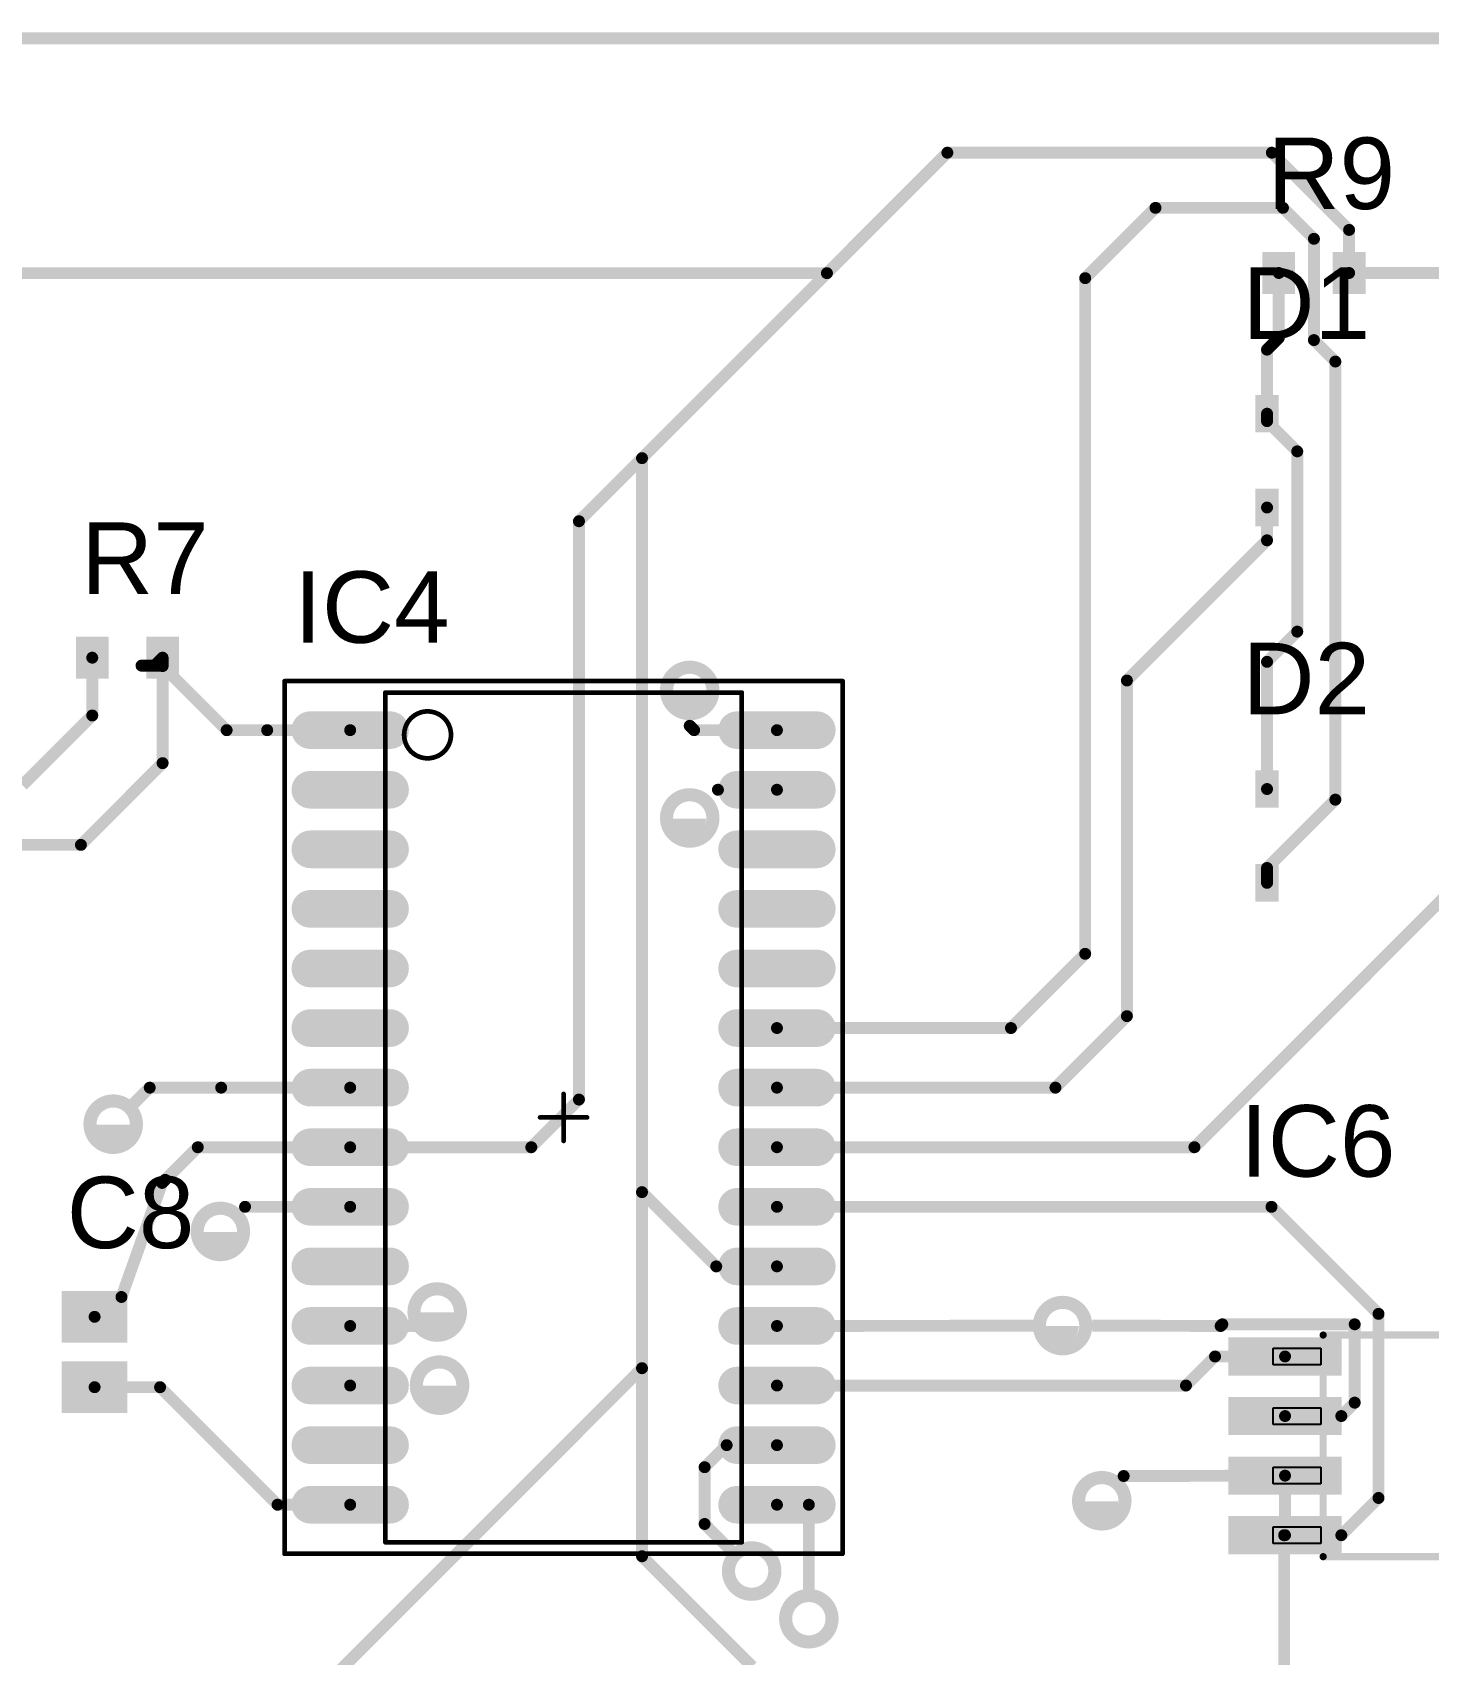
# Model space of a CAD drawing. Header units: millimetres. Extents: x -1 to 588, y 12 to 419.
# Drawn here: x 100.2 to 162, y 337.6 to 409.4 of the extents above; entities that cross this region are included whole.
import ezdxf

# ---------------------------------------------------------------- set-up
doc = ezdxf.new("R2010")
doc.units = ezdxf.units.MM
doc.header["$MEASUREMENT"] = 0
for name, color, linetype in [('Mechanical13', 56, 'Continuous'), ('Mechanical15', 56, 'Continuous'), ('MultiLayer', 9, 'Continuous'), ('TopLayer', 1, 'Continuous'), ('TopOverlay', 2, 'Continuous'), ('TopPaste', 8, 'Continuous'), ('TopSolder', 216, 'Continuous')]:
    doc.layers.add(name, color=color, linetype=linetype)
doc.styles.add('Arial', font='arial.ttf', dxfattribs={"height": 0.2})

# ---------------------------------------------------------------- blocks, each defined once
blk = doc.blocks.new('SO08_32')
at = {"layer": 'TopLayer'}
for points in [[(-0.087, 0.1465), (-0.063, 0.1465), (-0.063, 0.0595), (-0.087, 0.0595)], [(-0.037, 0.1465), (-0.013, 0.1465), (-0.013, 0.0595), (-0.037, 0.0595)], [(0.013, 0.1465), (0.037, 0.1465), (0.037, 0.0595), (0.013, 0.0595)], [(0.063, 0.1465), (0.087, 0.1465), (0.087, 0.0595), (0.063, 0.0595)], [(-0.087, -0.0595), (-0.063, -0.0595), (-0.063, -0.1465), (-0.087, -0.1465)], [(-0.037, -0.0595), (-0.013, -0.0595), (-0.013, -0.1465), (-0.037, -0.1465)], [(0.013, -0.0595), (0.037, -0.0595), (0.037, -0.1465), (0.013, -0.1465)], [(0.063, -0.0595), (0.087, -0.0595), (0.087, -0.1465), (0.063, -0.1465)]]:
    blk.add_hatch(color=1, dxfattribs=at).paths.add_polyline_path(points)
at = {"layer": 'TopPaste'}
for points in [[(-0.087, 0.1465), (-0.063, 0.1465), (-0.063, 0.0595), (-0.087, 0.0595)], [(-0.037, 0.1465), (-0.013, 0.1465), (-0.013, 0.0595), (-0.037, 0.0595)], [(0.013, 0.1465), (0.037, 0.1465), (0.037, 0.0595), (0.013, 0.0595)], [(0.063, 0.1465), (0.087, 0.1465), (0.087, 0.0595), (0.063, 0.0595)], [(-0.087, -0.0595), (-0.063, -0.0595), (-0.063, -0.1465), (-0.087, -0.1465)], [(-0.037, -0.0595), (-0.013, -0.0595), (-0.013, -0.1465), (-0.037, -0.1465)], [(0.013, -0.0595), (0.037, -0.0595), (0.037, -0.1465), (0.013, -0.1465)], [(0.063, -0.0595), (0.087, -0.0595), (0.087, -0.1465), (0.063, -0.1465)]]:
    blk.add_hatch(color=8, dxfattribs=at).paths.add_polyline_path(points)
at = {"layer": 'TopSolder'}
for points in [[(-0.091, 0.1505), (-0.059, 0.1505), (-0.059, 0.0555), (-0.091, 0.0555)], [(-0.041, 0.1505), (-0.009, 0.1505), (-0.009, 0.0555), (-0.041, 0.0555)], [(0.009, 0.1505), (0.041, 0.1505), (0.041, 0.0555), (0.009, 0.0555)], [(0.059, 0.1505), (0.091, 0.1505), (0.091, 0.0555), (0.059, 0.0555)], [(-0.091, -0.0555), (-0.059, -0.0555), (-0.059, -0.1505), (-0.091, -0.1505)], [(-0.041, -0.0555), (-0.009, -0.0555), (-0.009, -0.1505), (-0.041, -0.1505)], [(0.009, -0.0555), (0.041, -0.0555), (0.041, -0.1505), (0.009, -0.1505)], [(0.059, -0.0555), (0.091, -0.0555), (0.091, -0.1505), (0.059, -0.1505)]]:
    blk.add_hatch(color=216, dxfattribs=at).paths.add_polyline_path(points)
at = {"layer": 'Mechanical13'}
for p, q in [((-0.082, 0.073), (-0.082, 0.113)), ((-0.082, 0.113), (-0.068, 0.113)), ((-0.068, 0.113), (-0.068, 0.073)), ((-0.032, 0.073), (-0.032, 0.113)), ((-0.032, 0.113), (-0.018, 0.113)), ((-0.018, 0.113), (-0.018, 0.073)), ((0.018, 0.073), (0.018, 0.113)), ((0.018, 0.113), (0.032, 0.113)), ((0.032, 0.113), (0.032, 0.073)), ((0.068, 0.073), (0.068, 0.113)), ((0.068, 0.113), (0.082, 0.113)), ((0.082, 0.113), (0.082, 0.073)), ((-0.068, 0.073), (-0.082, 0.073)), ((-0.018, 0.073), (-0.032, 0.073)), ((0.032, 0.073), (0.018, 0.073)), ((0.082, 0.073), (0.068, 0.073)), ((-0.082, -0.113), (-0.082, -0.073)), ((-0.082, -0.073), (-0.068, -0.073)), ((-0.068, -0.073), (-0.068, -0.113)), ((-0.032, -0.113), (-0.032, -0.073)), ((-0.032, -0.073), (-0.018, -0.073)), ((-0.018, -0.073), (-0.018, -0.113)), ((0.018, -0.113), (0.018, -0.073)), ((0.018, -0.073), (0.032, -0.073)), ((0.032, -0.073), (0.032, -0.113)), ((0.068, -0.113), (0.068, -0.073)), ((0.068, -0.073), (0.082, -0.073)), ((0.082, -0.073), (0.082, -0.113)), ((-0.068, -0.113), (-0.082, -0.113)), ((-0.018, -0.113), (-0.032, -0.113)), ((0.032, -0.113), (0.018, -0.113)), ((0.082, -0.113), (0.068, -0.113))]:
    blk.add_line(p, q, dxfattribs=at)
at = {"layer": 'Mechanical13', "const_width": 0.006}
for points in [[(-0.093, 0.071), (0.093, 0.071)], [(-0.093, -0.071), (0.093, -0.071)]]:
    blk.add_lwpolyline(points, dxfattribs=at)
at = {"layer": 'Mechanical13', "const_width": 0.003}
for points in [[(-0.0945, 0.071, 1), (-0.0915, 0.071, 1)], [(0.0915, 0.071, 1), (0.0945, 0.071, 1)], [(-0.0945, -0.071, 1), (-0.0915, -0.071, 1)], [(0.0915, -0.071, 1), (0.0945, -0.071, 1)]]:
    blk.add_lwpolyline(points, format="xyb", close=True, dxfattribs=at)
at = {"layer": 'TopOverlay', "const_width": 0.006}
for points in [[(-0.093, 0.071), (-0.093, -0.071)], [(0.093, 0.071), (0.093, -0.071)]]:
    blk.add_lwpolyline(points, dxfattribs=at)
at = {"layer": 'TopOverlay'}
for points, const_width in [([(-0.0945, 0.071, 1), (-0.0915, 0.071, 1)], 0.003), ([(0.0915, 0.071, 1), (0.0945, 0.071, 1)], 0.003), ([(-0.1028, -0.0765, 1), (-0.1142, -0.0765, 1)], 0.008), ([(-0.0945, -0.071, 1), (-0.0915, -0.071, 1)], 0.003), ([(0.0915, -0.071, 1), (0.0945, -0.071, 1)], 0.003), ([(-0.1162, -0.0765, 1), (-0.1122, -0.0765, 1)], 0.004), ([(-0.1048, -0.0765, 1), (-0.1008, -0.0765, 1)], 0.004)]:
    blk.add_lwpolyline(points, format="xyb", close=True, dxfattribs=dict(at, const_width=const_width))

msp = doc.modelspace()

# ---------------------------------------------------------------- hatches: boundary and pattern name
for points in [[(128.53, 380.283, 1), (130.006, 380.283)], [(128.516, 374.617, 1), (129.992, 374.617)], [(103.012, 361.083, 1), (104.488, 361.083)], [(107.752, 356.323, 1), (109.228, 356.323)], [(117.355, 352.773, 1), (118.831, 352.773)], [(145.011, 352.168, 1), (146.488, 352.168)], [(117.458, 349.535, 1), (118.934, 349.535)], [(146.761, 344.415, 1), (148.237, 344.415)]]:
    msp.add_hatch(color=256).paths.add_polyline_path(points)
at = {"layer": 'TopLayer'}
for points in [[(154.614, 397.825), (154.614, 399.693), (156.067, 399.693), (156.067, 397.825)], [(157.728, 397.825), (157.728, 399.693), (159.181, 399.693), (159.181, 397.825)], [(154.303, 391.702), (154.303, 393.362), (155.341, 393.362), (155.341, 391.702)], [(154.303, 387.55), (154.303, 389.211), (155.341, 389.211), (155.341, 387.55)], [(102.099, 380.804), (102.099, 382.672), (103.552, 382.672), (103.552, 380.804)], [(105.212, 380.804), (105.212, 382.672), (106.665, 382.672), (106.665, 380.804)], [(154.303, 375.096), (154.303, 376.757), (155.341, 376.757), (155.341, 375.096)], [(154.303, 370.945), (154.303, 372.605), (155.341, 372.605), (155.341, 370.945)], [(104.382, 351.433), (101.476, 351.433), (101.476, 353.716), (104.382, 353.716)], [(104.382, 348.319), (101.476, 348.319), (101.476, 350.603), (104.382, 350.603)]]:
    msp.add_hatch(color=1, dxfattribs=at).paths.add_polyline_path(points)
h = msp.add_hatch(color=1, dxfattribs=at)
edge = h.paths.add_edge_path()
edge.add_arc((129.27, 380.288), 1.318, 0, 360)
edge = h.paths.add_edge_path(flags=17)
edge.add_arc((129.27, 380.288), 0.738, 0, 360)
h = msp.add_hatch(color=1, dxfattribs=at)
edge = h.paths.add_edge_path()
edge.add_arc((116.006, 378.531), 0.623, 270, 450)
edge.add_line((116.006, 379.154), (112.477, 379.154))
edge.add_arc((112.477, 378.531), 0.623, 90, 270)
edge.add_line((112.477, 377.909), (116.006, 377.909))
h = msp.add_hatch(color=1, dxfattribs=at)
edge = h.paths.add_edge_path()
edge.add_arc((134.895, 378.531), 0.623, 270, 450)
edge.add_line((134.895, 379.154), (131.366, 379.154))
edge.add_arc((131.366, 378.531), 0.623, 90, 270)
edge.add_line((131.366, 377.909), (134.895, 377.909))
h = msp.add_hatch(color=1, dxfattribs=at)
edge = h.paths.add_edge_path()
edge.add_arc((116.006, 375.895), 0.623, 270, 450)
edge.add_line((116.006, 376.518), (112.477, 376.518))
edge.add_arc((112.477, 375.895), 0.623, 90, 270)
edge.add_line((112.477, 375.273), (116.006, 375.273))
h = msp.add_hatch(color=1, dxfattribs=at)
edge = h.paths.add_edge_path()
edge.add_arc((134.895, 375.895), 0.623, 270, 450)
edge.add_line((134.895, 376.518), (131.366, 376.518))
edge.add_arc((131.366, 375.895), 0.623, 90, 270)
edge.add_line((131.366, 375.273), (134.895, 375.273))
h = msp.add_hatch(color=1, dxfattribs=at)
edge = h.paths.add_edge_path()
edge.add_arc((129.27, 374.647), 1.318, 0, 360)
edge = h.paths.add_edge_path(flags=17)
edge.add_arc((129.27, 374.647), 0.738, 0, 360)
h = msp.add_hatch(color=1, dxfattribs=at)
edge = h.paths.add_edge_path()
edge.add_arc((116.006, 373.259), 0.623, 270, 450)
edge.add_line((116.006, 373.882), (112.477, 373.882))
edge.add_arc((112.477, 373.259), 0.623, 90, 270)
edge.add_line((112.477, 372.636), (116.006, 372.636))
h = msp.add_hatch(color=1, dxfattribs=at)
edge = h.paths.add_edge_path()
edge.add_arc((134.895, 373.259), 0.623, 270, 450)
edge.add_line((134.895, 373.882), (131.366, 373.882))
edge.add_arc((131.366, 373.259), 0.623, 90, 270)
edge.add_line((131.366, 372.636), (134.895, 372.636))
h = msp.add_hatch(color=1, dxfattribs=at)
edge = h.paths.add_edge_path()
edge.add_arc((116.006, 370.623), 0.623, 270, 450)
edge.add_line((116.006, 371.246), (112.477, 371.246))
edge.add_arc((112.477, 370.623), 0.623, 90, 270)
edge.add_line((112.477, 370), (116.006, 370))
h = msp.add_hatch(color=1, dxfattribs=at)
edge = h.paths.add_edge_path()
edge.add_arc((134.895, 370.623), 0.623, 270, 450)
edge.add_line((134.895, 371.246), (131.366, 371.246))
edge.add_arc((131.366, 370.623), 0.623, 90, 270)
edge.add_line((131.366, 370), (134.895, 370))
h = msp.add_hatch(color=1, dxfattribs=at)
edge = h.paths.add_edge_path()
edge.add_arc((116.006, 367.987), 0.623, 270, 450)
edge.add_line((116.006, 368.609), (112.477, 368.609))
edge.add_arc((112.477, 367.987), 0.623, 90, 270)
edge.add_line((112.477, 367.364), (116.006, 367.364))
h = msp.add_hatch(color=1, dxfattribs=at)
edge = h.paths.add_edge_path()
edge.add_arc((134.895, 367.987), 0.623, 270, 450)
edge.add_line((134.895, 368.609), (131.366, 368.609))
edge.add_arc((131.366, 367.987), 0.623, 90, 270)
edge.add_line((131.366, 367.364), (134.895, 367.364))
h = msp.add_hatch(color=1, dxfattribs=at)
edge = h.paths.add_edge_path()
edge.add_arc((116.006, 365.351), 0.623, 270, 450)
edge.add_line((116.006, 365.973), (112.477, 365.973))
edge.add_arc((112.477, 365.351), 0.623, 90, 270)
edge.add_line((112.477, 364.728), (116.006, 364.728))
h = msp.add_hatch(color=1, dxfattribs=at)
edge = h.paths.add_edge_path()
edge.add_arc((134.895, 365.351), 0.623, 270, 450)
edge.add_line((134.895, 365.973), (131.366, 365.973))
edge.add_arc((131.366, 365.351), 0.623, 90, 270)
edge.add_line((131.366, 364.728), (134.895, 364.728))
h = msp.add_hatch(color=1, dxfattribs=at)
edge = h.paths.add_edge_path()
edge.add_arc((116.006, 362.714), 0.623, 270, 450)
edge.add_line((116.006, 363.337), (112.477, 363.337))
edge.add_arc((112.477, 362.714), 0.623, 90, 270)
edge.add_line((112.477, 362.092), (116.006, 362.092))
h = msp.add_hatch(color=1, dxfattribs=at)
edge = h.paths.add_edge_path()
edge.add_arc((134.895, 362.714), 0.623, 270, 450)
edge.add_line((134.895, 363.337), (131.366, 363.337))
edge.add_arc((131.366, 362.714), 0.623, 90, 270)
edge.add_line((131.366, 362.092), (134.895, 362.092))
h = msp.add_hatch(color=1, dxfattribs=at)
edge = h.paths.add_edge_path()
edge.add_arc((103.752, 361.097), 1.318, 0, 360)
edge = h.paths.add_edge_path(flags=17)
edge.add_arc((103.752, 361.097), 0.738, 0, 360)
h = msp.add_hatch(color=1, dxfattribs=at)
edge = h.paths.add_edge_path()
edge.add_arc((116.006, 360.078), 0.623, 270, 450)
edge.add_line((116.006, 360.701), (112.477, 360.701))
edge.add_arc((112.477, 360.078), 0.623, 90, 270)
edge.add_line((112.477, 359.456), (116.006, 359.456))
h = msp.add_hatch(color=1, dxfattribs=at)
edge = h.paths.add_edge_path()
edge.add_arc((134.895, 360.078), 0.623, 270, 450)
edge.add_line((134.895, 360.701), (131.366, 360.701))
edge.add_arc((131.366, 360.078), 0.623, 90, 270)
edge.add_line((131.366, 359.456), (134.895, 359.456))
h = msp.add_hatch(color=1, dxfattribs=at)
edge = h.paths.add_edge_path()
edge.add_arc((108.497, 356.352), 1.318, 0, 360)
edge = h.paths.add_edge_path(flags=17)
edge.add_arc((108.497, 356.352), 0.738, 0, 360)
h = msp.add_hatch(color=1, dxfattribs=at)
edge = h.paths.add_edge_path()
edge.add_arc((116.006, 357.442), 0.623, 270, 450)
edge.add_line((116.006, 358.065), (112.477, 358.065))
edge.add_arc((112.477, 357.442), 0.623, 90, 270)
edge.add_line((112.477, 356.819), (116.006, 356.819))
h = msp.add_hatch(color=1, dxfattribs=at)
edge = h.paths.add_edge_path()
edge.add_arc((134.895, 357.442), 0.623, 270, 450)
edge.add_line((134.895, 358.065), (131.366, 358.065))
edge.add_arc((131.366, 357.442), 0.623, 90, 270)
edge.add_line((131.366, 356.819), (134.895, 356.819))
h = msp.add_hatch(color=1, dxfattribs=at)
edge = h.paths.add_edge_path()
edge.add_arc((116.006, 354.806), 0.623, 270, 450)
edge.add_line((116.006, 355.429), (112.477, 355.429))
edge.add_arc((112.477, 354.806), 0.623, 90, 270)
edge.add_line((112.477, 354.183), (116.006, 354.183))
h = msp.add_hatch(color=1, dxfattribs=at)
edge = h.paths.add_edge_path()
edge.add_arc((134.895, 354.806), 0.623, 270, 450)
edge.add_line((134.895, 355.429), (131.366, 355.429))
edge.add_arc((131.366, 354.806), 0.623, 90, 270)
edge.add_line((131.366, 354.183), (134.895, 354.183))
h = msp.add_hatch(color=1, dxfattribs=at)
edge = h.paths.add_edge_path()
edge.add_arc((118.093, 352.786), 1.318, 0, 360)
edge = h.paths.add_edge_path(flags=17)
edge.add_arc((118.093, 352.786), 0.738, 0, 360)
h = msp.add_hatch(color=1, dxfattribs=at)
edge = h.paths.add_edge_path()
edge.add_arc((145.773, 352.187), 1.318, 0, 360)
edge = h.paths.add_edge_path(flags=17)
edge.add_arc((145.773, 352.187), 0.738, 0, 360)
h = msp.add_hatch(color=1, dxfattribs=at)
edge = h.paths.add_edge_path()
edge.add_arc((116.006, 352.17), 0.623, 270, 450)
edge.add_line((116.006, 352.793), (112.477, 352.793))
edge.add_arc((112.477, 352.17), 0.623, 90, 270)
edge.add_line((112.477, 351.547), (116.006, 351.547))
h = msp.add_hatch(color=1, dxfattribs=at)
edge = h.paths.add_edge_path()
edge.add_arc((134.895, 352.17), 0.623, 270, 450)
edge.add_line((134.895, 352.793), (131.366, 352.793))
edge.add_arc((131.366, 352.17), 0.623, 90, 270)
edge.add_line((131.366, 351.547), (134.895, 351.547))
h = msp.add_hatch(color=1, dxfattribs=at)
edge = h.paths.add_edge_path()
edge.add_arc((118.198, 349.551), 1.318, 0, 360)
edge = h.paths.add_edge_path(flags=17)
edge.add_arc((118.198, 349.551), 0.738, 0, 360)
h = msp.add_hatch(color=1, dxfattribs=at)
edge = h.paths.add_edge_path()
edge.add_arc((116.006, 349.534), 0.623, 270, 450)
edge.add_line((116.006, 350.156), (112.477, 350.156))
edge.add_arc((112.477, 349.534), 0.623, 90, 270)
edge.add_line((112.477, 348.911), (116.006, 348.911))
h = msp.add_hatch(color=1, dxfattribs=at)
edge = h.paths.add_edge_path()
edge.add_arc((134.895, 349.534), 0.623, 270, 450)
edge.add_line((134.895, 350.156), (131.366, 350.156))
edge.add_arc((131.366, 349.534), 0.623, 90, 270)
edge.add_line((131.366, 348.911), (134.895, 348.911))
h = msp.add_hatch(color=1, dxfattribs=at)
edge = h.paths.add_edge_path()
edge.add_arc((116.006, 346.897), 0.623, 270, 450)
edge.add_line((116.006, 347.52), (112.477, 347.52))
edge.add_arc((112.477, 346.897), 0.623, 90, 270)
edge.add_line((112.477, 346.275), (116.006, 346.275))
h = msp.add_hatch(color=1, dxfattribs=at)
edge = h.paths.add_edge_path()
edge.add_arc((134.895, 346.897), 0.623, 270, 450)
edge.add_line((134.895, 347.52), (131.366, 347.52))
edge.add_arc((131.366, 346.897), 0.623, 90, 270)
edge.add_line((131.366, 346.275), (134.895, 346.275))
h = msp.add_hatch(color=1, dxfattribs=at)
edge = h.paths.add_edge_path()
edge.add_arc((147.508, 344.436), 1.318, 0, 360)
edge = h.paths.add_edge_path(flags=17)
edge.add_arc((147.508, 344.436), 0.738, 0, 360)
h = msp.add_hatch(color=1, dxfattribs=at)
edge = h.paths.add_edge_path()
edge.add_arc((116.006, 344.261), 0.623, 270, 450)
edge.add_line((116.006, 344.884), (112.477, 344.884))
edge.add_arc((112.477, 344.261), 0.623, 90, 270)
edge.add_line((112.477, 343.639), (116.006, 343.639))
h = msp.add_hatch(color=1, dxfattribs=at)
edge = h.paths.add_edge_path()
edge.add_arc((134.895, 344.261), 0.623, 270, 450)
edge.add_line((134.895, 344.884), (131.366, 344.884))
edge.add_arc((131.366, 344.261), 0.623, 90, 270)
edge.add_line((131.366, 343.639), (134.895, 343.639))
h = msp.add_hatch(color=1, dxfattribs=at)
edge = h.paths.add_edge_path()
edge.add_arc((132.012, 341.326), 1.318, 0, 360)
edge = h.paths.add_edge_path(flags=17)
edge.add_arc((132.012, 341.326), 0.738, 0, 360)
h = msp.add_hatch(color=1, dxfattribs=at)
edge = h.paths.add_edge_path()
edge.add_arc((134.542, 339.217), 1.318, 0, 360)
edge = h.paths.add_edge_path(flags=17)
edge.add_arc((134.542, 339.217), 0.738, 0, 360)
at = {"layer": 'TopPaste'}
for points in [[(154.614, 397.825), (154.614, 399.693), (156.067, 399.693), (156.067, 397.825)], [(157.728, 397.825), (157.728, 399.693), (159.181, 399.693), (159.181, 397.825)]]:
    msp.add_hatch(color=8, dxfattribs=at).paths.add_polyline_path(points)
h = msp.add_hatch(color=8, dxfattribs=at)
edge = h.paths.add_edge_path()
edge.add_arc((116.006, 378.531), 0.623, 270, 450)
edge.add_line((116.006, 379.154), (112.477, 379.154))
edge.add_arc((112.477, 378.531), 0.623, 90, 270)
edge.add_line((112.477, 377.909), (116.006, 377.909))
h = msp.add_hatch(color=8, dxfattribs=at)
edge = h.paths.add_edge_path()
edge.add_arc((134.895, 378.531), 0.623, 270, 450)
edge.add_line((134.895, 379.154), (131.366, 379.154))
edge.add_arc((131.366, 378.531), 0.623, 90, 270)
edge.add_line((131.366, 377.909), (134.895, 377.909))
h = msp.add_hatch(color=8, dxfattribs=at)
edge = h.paths.add_edge_path()
edge.add_arc((116.006, 375.895), 0.623, 270, 450)
edge.add_line((116.006, 376.518), (112.477, 376.518))
edge.add_arc((112.477, 375.895), 0.623, 90, 270)
edge.add_line((112.477, 375.273), (116.006, 375.273))
h = msp.add_hatch(color=8, dxfattribs=at)
edge = h.paths.add_edge_path()
edge.add_arc((134.895, 375.895), 0.623, 270, 450)
edge.add_line((134.895, 376.518), (131.366, 376.518))
edge.add_arc((131.366, 375.895), 0.623, 90, 270)
edge.add_line((131.366, 375.273), (134.895, 375.273))
h = msp.add_hatch(color=8, dxfattribs=at)
edge = h.paths.add_edge_path()
edge.add_arc((116.006, 373.259), 0.623, 270, 450)
edge.add_line((116.006, 373.882), (112.477, 373.882))
edge.add_arc((112.477, 373.259), 0.623, 90, 270)
edge.add_line((112.477, 372.636), (116.006, 372.636))
h = msp.add_hatch(color=8, dxfattribs=at)
edge = h.paths.add_edge_path()
edge.add_arc((134.895, 373.259), 0.623, 270, 450)
edge.add_line((134.895, 373.882), (131.366, 373.882))
edge.add_arc((131.366, 373.259), 0.623, 90, 270)
edge.add_line((131.366, 372.636), (134.895, 372.636))
h = msp.add_hatch(color=8, dxfattribs=at)
edge = h.paths.add_edge_path()
edge.add_arc((116.006, 370.623), 0.623, 270, 450)
edge.add_line((116.006, 371.246), (112.477, 371.246))
edge.add_arc((112.477, 370.623), 0.623, 90, 270)
edge.add_line((112.477, 370), (116.006, 370))
h = msp.add_hatch(color=8, dxfattribs=at)
edge = h.paths.add_edge_path()
edge.add_arc((134.895, 370.623), 0.623, 270, 450)
edge.add_line((134.895, 371.246), (131.366, 371.246))
edge.add_arc((131.366, 370.623), 0.623, 90, 270)
edge.add_line((131.366, 370), (134.895, 370))
h = msp.add_hatch(color=8, dxfattribs=at)
edge = h.paths.add_edge_path()
edge.add_arc((116.006, 367.987), 0.623, 270, 450)
edge.add_line((116.006, 368.609), (112.477, 368.609))
edge.add_arc((112.477, 367.987), 0.623, 90, 270)
edge.add_line((112.477, 367.364), (116.006, 367.364))
h = msp.add_hatch(color=8, dxfattribs=at)
edge = h.paths.add_edge_path()
edge.add_arc((134.895, 367.987), 0.623, 270, 450)
edge.add_line((134.895, 368.609), (131.366, 368.609))
edge.add_arc((131.366, 367.987), 0.623, 90, 270)
edge.add_line((131.366, 367.364), (134.895, 367.364))
h = msp.add_hatch(color=8, dxfattribs=at)
edge = h.paths.add_edge_path()
edge.add_arc((116.006, 365.351), 0.623, 270, 450)
edge.add_line((116.006, 365.973), (112.477, 365.973))
edge.add_arc((112.477, 365.351), 0.623, 90, 270)
edge.add_line((112.477, 364.728), (116.006, 364.728))
h = msp.add_hatch(color=8, dxfattribs=at)
edge = h.paths.add_edge_path()
edge.add_arc((134.895, 365.351), 0.623, 270, 450)
edge.add_line((134.895, 365.973), (131.366, 365.973))
edge.add_arc((131.366, 365.351), 0.623, 90, 270)
edge.add_line((131.366, 364.728), (134.895, 364.728))
h = msp.add_hatch(color=8, dxfattribs=at)
edge = h.paths.add_edge_path()
edge.add_arc((116.006, 362.714), 0.623, 270, 450)
edge.add_line((116.006, 363.337), (112.477, 363.337))
edge.add_arc((112.477, 362.714), 0.623, 90, 270)
edge.add_line((112.477, 362.092), (116.006, 362.092))
h = msp.add_hatch(color=8, dxfattribs=at)
edge = h.paths.add_edge_path()
edge.add_arc((134.895, 362.714), 0.623, 270, 450)
edge.add_line((134.895, 363.337), (131.366, 363.337))
edge.add_arc((131.366, 362.714), 0.623, 90, 270)
edge.add_line((131.366, 362.092), (134.895, 362.092))
h = msp.add_hatch(color=8, dxfattribs=at)
edge = h.paths.add_edge_path()
edge.add_arc((116.006, 360.078), 0.623, 270, 450)
edge.add_line((116.006, 360.701), (112.477, 360.701))
edge.add_arc((112.477, 360.078), 0.623, 90, 270)
edge.add_line((112.477, 359.456), (116.006, 359.456))
h = msp.add_hatch(color=8, dxfattribs=at)
edge = h.paths.add_edge_path()
edge.add_arc((134.895, 360.078), 0.623, 270, 450)
edge.add_line((134.895, 360.701), (131.366, 360.701))
edge.add_arc((131.366, 360.078), 0.623, 90, 270)
edge.add_line((131.366, 359.456), (134.895, 359.456))
h = msp.add_hatch(color=8, dxfattribs=at)
edge = h.paths.add_edge_path()
edge.add_arc((116.006, 357.442), 0.623, 270, 450)
edge.add_line((116.006, 358.065), (112.477, 358.065))
edge.add_arc((112.477, 357.442), 0.623, 90, 270)
edge.add_line((112.477, 356.819), (116.006, 356.819))
h = msp.add_hatch(color=8, dxfattribs=at)
edge = h.paths.add_edge_path()
edge.add_arc((134.895, 357.442), 0.623, 270, 450)
edge.add_line((134.895, 358.065), (131.366, 358.065))
edge.add_arc((131.366, 357.442), 0.623, 90, 270)
edge.add_line((131.366, 356.819), (134.895, 356.819))
h = msp.add_hatch(color=8, dxfattribs=at)
edge = h.paths.add_edge_path()
edge.add_arc((116.006, 354.806), 0.623, 270, 450)
edge.add_line((116.006, 355.429), (112.477, 355.429))
edge.add_arc((112.477, 354.806), 0.623, 90, 270)
edge.add_line((112.477, 354.183), (116.006, 354.183))
h = msp.add_hatch(color=8, dxfattribs=at)
edge = h.paths.add_edge_path()
edge.add_arc((134.895, 354.806), 0.623, 270, 450)
edge.add_line((134.895, 355.429), (131.366, 355.429))
edge.add_arc((131.366, 354.806), 0.623, 90, 270)
edge.add_line((131.366, 354.183), (134.895, 354.183))
h = msp.add_hatch(color=8, dxfattribs=at)
edge = h.paths.add_edge_path()
edge.add_arc((116.006, 352.17), 0.623, 270, 450)
edge.add_line((116.006, 352.793), (112.477, 352.793))
edge.add_arc((112.477, 352.17), 0.623, 90, 270)
edge.add_line((112.477, 351.547), (116.006, 351.547))
h = msp.add_hatch(color=8, dxfattribs=at)
edge = h.paths.add_edge_path()
edge.add_arc((134.895, 352.17), 0.623, 270, 450)
edge.add_line((134.895, 352.793), (131.366, 352.793))
edge.add_arc((131.366, 352.17), 0.623, 90, 270)
edge.add_line((131.366, 351.547), (134.895, 351.547))
h = msp.add_hatch(color=8, dxfattribs=at)
edge = h.paths.add_edge_path()
edge.add_arc((116.006, 349.534), 0.623, 270, 450)
edge.add_line((116.006, 350.156), (112.477, 350.156))
edge.add_arc((112.477, 349.534), 0.623, 90, 270)
edge.add_line((112.477, 348.911), (116.006, 348.911))
h = msp.add_hatch(color=8, dxfattribs=at)
edge = h.paths.add_edge_path()
edge.add_arc((134.895, 349.534), 0.623, 270, 450)
edge.add_line((134.895, 350.156), (131.366, 350.156))
edge.add_arc((131.366, 349.534), 0.623, 90, 270)
edge.add_line((131.366, 348.911), (134.895, 348.911))
h = msp.add_hatch(color=8, dxfattribs=at)
edge = h.paths.add_edge_path()
edge.add_arc((116.006, 346.897), 0.623, 270, 450)
edge.add_line((116.006, 347.52), (112.477, 347.52))
edge.add_arc((112.477, 346.897), 0.623, 90, 270)
edge.add_line((112.477, 346.275), (116.006, 346.275))
h = msp.add_hatch(color=8, dxfattribs=at)
edge = h.paths.add_edge_path()
edge.add_arc((134.895, 346.897), 0.623, 270, 450)
edge.add_line((134.895, 347.52), (131.366, 347.52))
edge.add_arc((131.366, 346.897), 0.623, 90, 270)
edge.add_line((131.366, 346.275), (134.895, 346.275))
h = msp.add_hatch(color=8, dxfattribs=at)
edge = h.paths.add_edge_path()
edge.add_arc((116.006, 344.261), 0.623, 270, 450)
edge.add_line((116.006, 344.884), (112.477, 344.884))
edge.add_arc((112.477, 344.261), 0.623, 90, 270)
edge.add_line((112.477, 343.639), (116.006, 343.639))
h = msp.add_hatch(color=8, dxfattribs=at)
edge = h.paths.add_edge_path()
edge.add_arc((134.895, 344.261), 0.623, 270, 450)
edge.add_line((134.895, 344.884), (131.366, 344.884))
edge.add_arc((131.366, 344.261), 0.623, 90, 270)
edge.add_line((131.366, 343.639), (134.895, 343.639))
at = {"layer": 'TopSolder'}
h = msp.add_hatch(color=216, dxfattribs=at)
edge = h.paths.add_edge_path()
edge.add_arc((116.006, 378.531), 0.834, 270, 450)
edge.add_line((116.006, 379.365), (112.477, 379.365))
edge.add_arc((112.477, 378.531), 0.834, 90, 270)
edge.add_line((112.477, 377.698), (116.006, 377.698))
h = msp.add_hatch(color=216, dxfattribs=at)
edge = h.paths.add_edge_path()
edge.add_arc((134.895, 378.531), 0.834, 270, 450)
edge.add_line((134.895, 379.365), (131.366, 379.365))
edge.add_arc((131.366, 378.531), 0.834, 90, 270)
edge.add_line((131.366, 377.698), (134.895, 377.698))
h = msp.add_hatch(color=216, dxfattribs=at)
edge = h.paths.add_edge_path()
edge.add_arc((116.006, 375.895), 0.834, 270, 450)
edge.add_line((116.006, 376.729), (112.477, 376.729))
edge.add_arc((112.477, 375.895), 0.834, 90, 270)
edge.add_line((112.477, 375.062), (116.006, 375.062))
h = msp.add_hatch(color=216, dxfattribs=at)
edge = h.paths.add_edge_path()
edge.add_arc((134.895, 375.895), 0.834, 270, 450)
edge.add_line((134.895, 376.729), (131.366, 376.729))
edge.add_arc((131.366, 375.895), 0.834, 90, 270)
edge.add_line((131.366, 375.062), (134.895, 375.062))
h = msp.add_hatch(color=216, dxfattribs=at)
edge = h.paths.add_edge_path()
edge.add_arc((116.006, 373.259), 0.834, 270, 450)
edge.add_line((116.006, 374.093), (112.477, 374.093))
edge.add_arc((112.477, 373.259), 0.834, 90, 270)
edge.add_line((112.477, 372.425), (116.006, 372.425))
h = msp.add_hatch(color=216, dxfattribs=at)
edge = h.paths.add_edge_path()
edge.add_arc((134.895, 373.259), 0.834, 270, 450)
edge.add_line((134.895, 374.093), (131.366, 374.093))
edge.add_arc((131.366, 373.259), 0.834, 90, 270)
edge.add_line((131.366, 372.425), (134.895, 372.425))
h = msp.add_hatch(color=216, dxfattribs=at)
edge = h.paths.add_edge_path()
edge.add_arc((116.006, 370.623), 0.834, 270, 450)
edge.add_line((116.006, 371.457), (112.477, 371.457))
edge.add_arc((112.477, 370.623), 0.834, 90, 270)
edge.add_line((112.477, 369.789), (116.006, 369.789))
h = msp.add_hatch(color=216, dxfattribs=at)
edge = h.paths.add_edge_path()
edge.add_arc((134.895, 370.623), 0.834, 270, 450)
edge.add_line((134.895, 371.457), (131.366, 371.457))
edge.add_arc((131.366, 370.623), 0.834, 90, 270)
edge.add_line((131.366, 369.789), (134.895, 369.789))
h = msp.add_hatch(color=216, dxfattribs=at)
edge = h.paths.add_edge_path()
edge.add_arc((116.006, 367.987), 0.834, 270, 450)
edge.add_line((116.006, 368.82), (112.477, 368.82))
edge.add_arc((112.477, 367.987), 0.834, 90, 270)
edge.add_line((112.477, 367.153), (116.006, 367.153))
h = msp.add_hatch(color=216, dxfattribs=at)
edge = h.paths.add_edge_path()
edge.add_arc((134.895, 367.987), 0.834, 270, 450)
edge.add_line((134.895, 368.82), (131.366, 368.82))
edge.add_arc((131.366, 367.987), 0.834, 90, 270)
edge.add_line((131.366, 367.153), (134.895, 367.153))
h = msp.add_hatch(color=216, dxfattribs=at)
edge = h.paths.add_edge_path()
edge.add_arc((116.006, 365.351), 0.834, 270, 450)
edge.add_line((116.006, 366.184), (112.477, 366.184))
edge.add_arc((112.477, 365.351), 0.834, 90, 270)
edge.add_line((112.477, 364.517), (116.006, 364.517))
h = msp.add_hatch(color=216, dxfattribs=at)
edge = h.paths.add_edge_path()
edge.add_arc((134.895, 365.351), 0.834, 270, 450)
edge.add_line((134.895, 366.184), (131.366, 366.184))
edge.add_arc((131.366, 365.351), 0.834, 90, 270)
edge.add_line((131.366, 364.517), (134.895, 364.517))
h = msp.add_hatch(color=216, dxfattribs=at)
edge = h.paths.add_edge_path()
edge.add_arc((116.006, 362.714), 0.834, 270, 450)
edge.add_line((116.006, 363.548), (112.477, 363.548))
edge.add_arc((112.477, 362.714), 0.834, 90, 270)
edge.add_line((112.477, 361.881), (116.006, 361.881))
h = msp.add_hatch(color=216, dxfattribs=at)
edge = h.paths.add_edge_path()
edge.add_arc((134.895, 362.714), 0.834, 270, 450)
edge.add_line((134.895, 363.548), (131.366, 363.548))
edge.add_arc((131.366, 362.714), 0.834, 90, 270)
edge.add_line((131.366, 361.881), (134.895, 361.881))
h = msp.add_hatch(color=216, dxfattribs=at)
edge = h.paths.add_edge_path()
edge.add_arc((116.006, 360.078), 0.834, 270, 450)
edge.add_line((116.006, 360.912), (112.477, 360.912))
edge.add_arc((112.477, 360.078), 0.834, 90, 270)
edge.add_line((112.477, 359.245), (116.006, 359.245))
h = msp.add_hatch(color=216, dxfattribs=at)
edge = h.paths.add_edge_path()
edge.add_arc((134.895, 360.078), 0.834, 270, 450)
edge.add_line((134.895, 360.912), (131.366, 360.912))
edge.add_arc((131.366, 360.078), 0.834, 90, 270)
edge.add_line((131.366, 359.245), (134.895, 359.245))
h = msp.add_hatch(color=216, dxfattribs=at)
edge = h.paths.add_edge_path()
edge.add_arc((116.006, 357.442), 0.834, 270, 450)
edge.add_line((116.006, 358.276), (112.477, 358.276))
edge.add_arc((112.477, 357.442), 0.834, 90, 270)
edge.add_line((112.477, 356.609), (116.006, 356.609))
h = msp.add_hatch(color=216, dxfattribs=at)
edge = h.paths.add_edge_path()
edge.add_arc((134.895, 357.442), 0.834, 270, 450)
edge.add_line((134.895, 358.276), (131.366, 358.276))
edge.add_arc((131.366, 357.442), 0.834, 90, 270)
edge.add_line((131.366, 356.609), (134.895, 356.609))
h = msp.add_hatch(color=216, dxfattribs=at)
edge = h.paths.add_edge_path()
edge.add_arc((116.006, 354.806), 0.834, 270, 450)
edge.add_line((116.006, 355.64), (112.477, 355.64))
edge.add_arc((112.477, 354.806), 0.834, 90, 270)
edge.add_line((112.477, 353.972), (116.006, 353.972))
h = msp.add_hatch(color=216, dxfattribs=at)
edge = h.paths.add_edge_path()
edge.add_arc((134.895, 354.806), 0.834, 270, 450)
edge.add_line((134.895, 355.64), (131.366, 355.64))
edge.add_arc((131.366, 354.806), 0.834, 90, 270)
edge.add_line((131.366, 353.972), (134.895, 353.972))
h = msp.add_hatch(color=216, dxfattribs=at)
edge = h.paths.add_edge_path()
edge.add_arc((116.006, 352.17), 0.834, 270, 450)
edge.add_line((116.006, 353.003), (112.477, 353.003))
edge.add_arc((112.477, 352.17), 0.834, 90, 270)
edge.add_line((112.477, 351.336), (116.006, 351.336))
h = msp.add_hatch(color=216, dxfattribs=at)
edge = h.paths.add_edge_path()
edge.add_arc((134.895, 352.17), 0.834, 270, 450)
edge.add_line((134.895, 353.003), (131.366, 353.003))
edge.add_arc((131.366, 352.17), 0.834, 90, 270)
edge.add_line((131.366, 351.336), (134.895, 351.336))
h = msp.add_hatch(color=216, dxfattribs=at)
edge = h.paths.add_edge_path()
edge.add_arc((116.006, 349.534), 0.834, 270, 450)
edge.add_line((116.006, 350.367), (112.477, 350.367))
edge.add_arc((112.477, 349.534), 0.834, 90, 270)
edge.add_line((112.477, 348.7), (116.006, 348.7))
h = msp.add_hatch(color=216, dxfattribs=at)
edge = h.paths.add_edge_path()
edge.add_arc((134.895, 349.534), 0.834, 270, 450)
edge.add_line((134.895, 350.367), (131.366, 350.367))
edge.add_arc((131.366, 349.534), 0.834, 90, 270)
edge.add_line((131.366, 348.7), (134.895, 348.7))
h = msp.add_hatch(color=216, dxfattribs=at)
edge = h.paths.add_edge_path()
edge.add_arc((116.006, 346.897), 0.834, 270, 450)
edge.add_line((116.006, 347.731), (112.477, 347.731))
edge.add_arc((112.477, 346.897), 0.834, 90, 270)
edge.add_line((112.477, 346.064), (116.006, 346.064))
h = msp.add_hatch(color=216, dxfattribs=at)
edge = h.paths.add_edge_path()
edge.add_arc((134.895, 346.897), 0.834, 270, 450)
edge.add_line((134.895, 347.731), (131.366, 347.731))
edge.add_arc((131.366, 346.897), 0.834, 90, 270)
edge.add_line((131.366, 346.064), (134.895, 346.064))
h = msp.add_hatch(color=216, dxfattribs=at)
edge = h.paths.add_edge_path()
edge.add_arc((116.006, 344.261), 0.834, 270, 450)
edge.add_line((116.006, 345.095), (112.477, 345.095))
edge.add_arc((112.477, 344.261), 0.834, 90, 270)
edge.add_line((112.477, 343.428), (116.006, 343.428))
h = msp.add_hatch(color=216, dxfattribs=at)
edge = h.paths.add_edge_path()
edge.add_arc((134.895, 344.261), 0.834, 270, 450)
edge.add_line((134.895, 345.095), (131.366, 345.095))
edge.add_arc((131.366, 344.261), 0.834, 90, 270)
edge.add_line((131.366, 343.428), (134.895, 343.428))

# ---------------------------------------------------------------- linework, layer by layer
at = {"layer": 'Mechanical13', "const_width": 0.208}
for points in [[(115.798, 380.192), (131.574, 380.192)], [(115.798, 342.601), (115.798, 380.192)], [(131.574, 342.601), (131.574, 380.192)], [(115.798, 342.601), (131.574, 342.601)]]:
    msp.add_lwpolyline(points, dxfattribs=at)
at = {"layer": 'Mechanical13'}
for points, const_width in [([(115.746, 380.192, 1), (115.85, 380.192, 1)], 0.104), ([(115.746, 380.192, 1), (115.85, 380.192, 1)], 0.104), ([(131.522, 380.192, 1), (131.626, 380.192, 1)], 0.104), ([(131.522, 380.192, 1), (131.626, 380.192, 1)], 0.104), ([(118.704, 378.324, 1), (116.629, 378.324, 1)], 0.208), ([(116.577, 378.324, 1), (116.681, 378.324, 1)], 0.104), ([(118.652, 378.324, 1), (118.756, 378.324, 1)], 0.104), ([(115.746, 342.601, 1), (115.85, 342.601, 1)], 0.104), ([(115.746, 342.601, 1), (115.85, 342.601, 1)], 0.104), ([(131.522, 342.601, 1), (131.626, 342.601, 1)], 0.104), ([(131.522, 342.601, 1), (131.626, 342.601, 1)], 0.104)]:
    msp.add_lwpolyline(points, format="xyb", close=True, dxfattribs=dict(at, const_width=const_width))
at = {"layer": 'Mechanical15', "const_width": 0.104}
for points in [[(155.86, 398.759, 1), (155.963, 398.759, 1)], [(157.832, 398.759, 1), (157.935, 398.759, 1)], [(111.284, 380.7, 1), (111.387, 380.7, 1)], [(111.284, 380.7, 1), (111.387, 380.7, 1)], [(135.985, 380.7, 1), (136.088, 380.7, 1)], [(135.985, 380.7, 1), (136.088, 380.7, 1)], [(123.634, 362.434, 1), (123.738, 362.434, 1)], [(122.596, 361.396, 1), (122.7, 361.396, 1)], [(124.672, 361.396, 1), (124.776, 361.396, 1)], [(123.634, 360.358, 1), (123.738, 360.358, 1)], [(111.284, 342.092, 1), (111.387, 342.092, 1)], [(111.284, 342.092, 1), (111.387, 342.092, 1)], [(135.985, 342.092, 1), (136.088, 342.092, 1)], [(135.985, 342.092, 1), (136.088, 342.092, 1)]]:
    msp.add_lwpolyline(points, format="xyb", close=True, dxfattribs=at)
at = {"layer": 'Mechanical15', "const_width": 0.208}
for points in [[(111.336, 380.7), (136.037, 380.7)], [(111.336, 342.092), (111.336, 380.7)], [(136.037, 342.092), (136.037, 380.7)], [(123.686, 360.358), (123.686, 362.434)], [(122.648, 361.396), (124.724, 361.396)], [(111.336, 342.092), (136.037, 342.092)]]:
    msp.add_lwpolyline(points, dxfattribs=at)
at = {"layer": 'MultiLayer', "color": 18, "true_color": 0x000000, "const_width": 0.527}
msp.add_lwpolyline([(34.43, 409.138), (219.169, 409.138)], dxfattribs=at)
at = {"layer": 'TopLayer', "const_width": 0.527}
for points in [[(135.342, 398.75), (140.673, 404.081)], [(140.673, 404.081), (155.037, 404.081)], [(155.037, 404.081), (158.454, 400.664)], [(146.774, 398.53), (149.885, 401.641)], [(149.885, 401.641), (155.526, 401.641)], [(155.526, 401.641), (156.897, 400.27)], [(156.897, 395.789), (156.897, 400.27)], [(158.454, 398.759), (158.454, 400.664)], [(94.107, 398.75), (135.342, 398.75)], [(127.158, 390.566), (135.342, 398.75)], [(146.774, 368.636), (146.774, 398.53)], [(155.341, 395.886), (155.341, 398.759)], [(158.454, 398.759), (163.644, 398.759)], [(154.822, 395.367), (155.341, 395.886)], [(154.822, 392.532), (154.822, 395.367)], [(156.897, 395.789), (157.846, 394.84)], [(157.846, 375.457), (157.846, 394.84)], [(154.822, 392.204), (154.822, 392.532)], [(154.822, 392.204), (156.159, 390.866)], [(124.367, 387.775), (127.158, 390.566)], [(127.158, 358.092), (127.158, 390.566)], [(156.159, 382.891), (156.159, 390.866)], [(154.822, 386.931), (154.822, 388.381)], [(124.367, 362.187), (124.367, 387.775)], [(148.62, 380.729), (154.822, 386.931)], [(154.822, 381.554), (156.159, 382.891)], [(102.825, 379.181), (102.825, 381.738)], [(105.586, 381.386), (105.939, 381.738)], [(105.939, 381.367), (105.939, 381.738)], [(154.822, 375.926), (154.822, 381.554)], [(105.005, 381.386), (105.586, 381.386)], [(105.586, 381.386), (105.92, 381.386)], [(105.92, 381.386), (105.939, 381.367)], [(105.939, 381.367), (108.774, 378.531)], [(105.939, 377.072), (105.939, 381.367)], [(148.62, 365.878), (148.62, 380.729)], [(99.736, 376.092), (102.825, 379.181)], [(129.27, 378.725), (129.464, 378.531)], [(108.774, 378.531), (110.569, 378.531)], [(110.569, 378.531), (114.242, 378.531)], [(129.464, 378.531), (133.131, 378.531)], [(102.323, 373.456), (105.939, 377.072)], [(130.519, 375.895), (133.131, 375.895)], [(154.822, 372.432), (157.846, 375.457)], [(151.608, 360.078), (165.2, 373.671)], [(86.195, 373.456), (102.323, 373.456)], [(154.822, 371.775), (154.822, 372.432)], [(143.488, 365.351), (146.774, 368.636)], [(145.456, 362.714), (148.62, 365.878)], [(133.131, 365.351), (143.488, 365.351)], [(104.561, 361.906), (105.37, 362.714)], [(105.37, 362.714), (108.533, 362.714)], [(108.533, 362.714), (114.242, 362.714)], [(122.258, 360.078), (124.367, 362.187)], [(133.131, 362.714), (145.456, 362.714)], [(106.052, 358.635), (107.496, 360.078)], [(107.496, 360.078), (114.242, 360.078)], [(114.242, 360.078), (122.258, 360.078)], [(133.131, 360.078), (151.608, 360.078)], [(105.917, 358.5), (106.052, 358.635)], [(104.118, 353.453), (105.917, 358.5)], [(127.158, 350.301), (127.158, 358.092)], [(127.158, 358.092), (130.444, 354.806)], [(109.587, 357.442), (114.242, 357.442)], [(133.131, 357.442), (155.021, 357.442)], [(155.021, 357.442), (159.757, 352.705)], [(130.444, 354.806), (133.131, 354.806)], [(102.929, 352.575), (104.118, 353.453)], [(114.242, 352.17), (117.477, 352.17)], [(133.131, 352.17), (144.628, 352.182)], [(147.091, 352.187), (152.768, 352.17)], [(152.768, 352.17), (152.842, 352.244)], [(152.842, 352.244), (158.703, 352.244)], [(158.703, 348.777), (158.703, 352.244)], [(159.757, 344.56), (159.757, 352.705)], [(151.234, 349.534), (152.521, 350.821)], [(152.521, 350.821), (155.618, 350.821)], [(111.751, 334.894), (127.158, 350.301)], [(127.158, 341.981), (127.158, 350.301)], [(102.929, 349.461), (105.828, 349.461)], [(105.828, 349.461), (111.028, 344.261)], [(133.131, 349.534), (151.234, 349.534)], [(158.11, 348.184), (158.703, 348.777)], [(155.618, 348.184), (158.11, 348.184)], [(129.928, 345.921), (130.905, 346.897)], [(130.905, 346.897), (133.131, 346.897)], [(129.928, 343.409), (129.928, 345.921)], [(148.475, 345.53), (155.618, 345.548)], [(155.618, 342.912), (155.618, 345.548)], [(111.028, 344.261), (114.242, 344.261)], [(133.131, 344.261), (134.542, 344.261)], [(134.542, 340.013), (134.542, 344.261)], [(158.11, 342.912), (159.757, 344.56)], [(129.928, 343.409), (131.387, 341.939)], [(155.579, 312.75), (155.579, 342.912)], [(155.579, 342.912), (155.618, 342.912)], [(155.618, 342.912), (158.11, 342.912)], [(127.158, 341.981), (132.037, 337.102)]]:
    msp.add_lwpolyline(points, dxfattribs=at)
at = {"layer": 'TopLayer', "const_width": 0.264}
for points in [[(140.542, 404.081, 1), (140.805, 404.081, 1)], [(140.542, 404.081, 1), (140.805, 404.081, 1)], [(154.905, 404.081, 1), (155.169, 404.081, 1)], [(154.905, 404.081, 1), (155.169, 404.081, 1)], [(149.753, 401.641, 1), (150.017, 401.641, 1)], [(149.753, 401.641, 1), (150.017, 401.641, 1)], [(155.394, 401.641, 1), (155.658, 401.641, 1)], [(155.394, 401.641, 1), (155.658, 401.641, 1)], [(156.765, 400.27, 1), (157.029, 400.27, 1)], [(156.765, 400.27, 1), (157.029, 400.27, 1)], [(158.323, 400.664, 1), (158.586, 400.664, 1)], [(158.323, 400.664, 1), (158.586, 400.664, 1)], [(135.21, 398.75, 1), (135.474, 398.75, 1)], [(135.21, 398.75, 1), (135.474, 398.75, 1)], [(135.21, 398.75, 1), (135.474, 398.75, 1)], [(146.642, 398.53, 1), (146.906, 398.53, 1)], [(146.642, 398.53, 1), (146.906, 398.53, 1)], [(155.209, 398.759, 1), (155.473, 398.759, 1)], [(158.323, 398.759, 1), (158.586, 398.759, 1)], [(158.323, 398.759, 1), (158.586, 398.759, 1)], [(154.69, 395.367, 1), (154.954, 395.367, 1)], [(154.69, 395.367, 1), (154.954, 395.367, 1)], [(155.209, 395.886, 1), (155.473, 395.886, 1)], [(155.209, 395.886, 1), (155.473, 395.886, 1)], [(156.765, 395.789, 1), (157.029, 395.789, 1)], [(156.765, 395.789, 1), (157.029, 395.789, 1)], [(157.714, 394.84, 1), (157.978, 394.84, 1)], [(157.714, 394.84, 1), (157.978, 394.84, 1)], [(154.69, 392.532, 1), (154.954, 392.532, 1)], [(154.69, 392.532, 1), (154.954, 392.532, 1)], [(154.69, 392.204, 1), (154.954, 392.204, 1)], [(154.69, 392.204, 1), (154.954, 392.204, 1)], [(127.026, 390.566, 1), (127.29, 390.566, 1)], [(127.026, 390.566, 1), (127.29, 390.566, 1)], [(127.026, 390.566, 1), (127.29, 390.566, 1)], [(156.027, 390.866, 1), (156.291, 390.866, 1)], [(156.027, 390.866, 1), (156.291, 390.866, 1)], [(154.69, 388.381, 1), (154.954, 388.381, 1)], [(124.235, 387.775, 1), (124.499, 387.775, 1)], [(124.235, 387.775, 1), (124.499, 387.775, 1)], [(154.69, 386.931, 1), (154.954, 386.931, 1)], [(154.69, 386.931, 1), (154.954, 386.931, 1)], [(156.027, 382.891, 1), (156.291, 382.891, 1)], [(156.027, 382.891, 1), (156.291, 382.891, 1)], [(102.693, 381.738, 1), (102.957, 381.738, 1)], [(105.807, 381.738, 1), (106.071, 381.738, 1)], [(105.807, 381.738, 1), (106.071, 381.738, 1)], [(154.69, 381.554, 1), (154.954, 381.554, 1)], [(154.69, 381.554, 1), (154.954, 381.554, 1)], [(104.873, 381.386, 1), (105.136, 381.386, 1)], [(105.455, 381.386, 1), (105.718, 381.386, 1)], [(105.455, 381.386, 1), (105.718, 381.386, 1)], [(105.455, 381.386, 1), (105.718, 381.386, 1)], [(105.788, 381.386, 1), (106.052, 381.386, 1)], [(105.788, 381.386, 1), (106.052, 381.386, 1)], [(105.807, 381.367, 1), (106.071, 381.367, 1)], [(105.807, 381.367, 1), (106.071, 381.367, 1)], [(105.807, 381.367, 1), (106.071, 381.367, 1)], [(105.807, 381.367, 1), (106.071, 381.367, 1)], [(148.488, 380.729, 1), (148.751, 380.729, 1)], [(148.488, 380.729, 1), (148.751, 380.729, 1)], [(102.693, 379.181, 1), (102.957, 379.181, 1)], [(102.693, 379.181, 1), (102.957, 379.181, 1)], [(129.138, 378.725, 1), (129.402, 378.725, 1)], [(129.138, 378.725, 1), (129.402, 378.725, 1)], [(108.642, 378.531, 1), (108.906, 378.531, 1)], [(108.642, 378.531, 1), (108.906, 378.531, 1)], [(110.437, 378.531, 1), (110.701, 378.531, 1)], [(110.437, 378.531, 1), (110.701, 378.531, 1)], [(114.11, 378.531, 1), (114.373, 378.531, 1)], [(129.332, 378.531, 1), (129.596, 378.531, 1)], [(129.332, 378.531, 1), (129.596, 378.531, 1)], [(132.999, 378.531, 1), (133.262, 378.531, 1)], [(105.807, 377.072, 1), (106.071, 377.072, 1)], [(105.807, 377.072, 1), (106.071, 377.072, 1)], [(130.387, 375.895, 1), (130.65, 375.895, 1)], [(130.387, 375.895, 1), (130.65, 375.895, 1)], [(132.999, 375.895, 1), (133.262, 375.895, 1)], [(154.69, 375.926, 1), (154.954, 375.926, 1)], [(157.714, 375.457, 1), (157.978, 375.457, 1)], [(157.714, 375.457, 1), (157.978, 375.457, 1)], [(102.191, 373.456, 1), (102.455, 373.456, 1)], [(102.191, 373.456, 1), (102.455, 373.456, 1)], [(154.69, 372.432, 1), (154.954, 372.432, 1)], [(154.69, 372.432, 1), (154.954, 372.432, 1)], [(154.69, 371.775, 1), (154.954, 371.775, 1)], [(146.642, 368.636, 1), (146.906, 368.636, 1)], [(146.642, 368.636, 1), (146.906, 368.636, 1)], [(148.488, 365.878, 1), (148.751, 365.878, 1)], [(148.488, 365.878, 1), (148.751, 365.878, 1)], [(132.999, 365.351, 1), (133.262, 365.351, 1)], [(143.357, 365.351, 1), (143.62, 365.351, 1)], [(143.357, 365.351, 1), (143.62, 365.351, 1)], [(105.238, 362.714, 1), (105.501, 362.714, 1)], [(105.238, 362.714, 1), (105.501, 362.714, 1)], [(108.401, 362.714, 1), (108.665, 362.714, 1)], [(108.401, 362.714, 1), (108.665, 362.714, 1)], [(114.11, 362.714, 1), (114.373, 362.714, 1)], [(124.235, 362.187, 1), (124.499, 362.187, 1)], [(124.235, 362.187, 1), (124.499, 362.187, 1)], [(132.999, 362.714, 1), (133.262, 362.714, 1)], [(145.324, 362.714, 1), (145.588, 362.714, 1)], [(145.324, 362.714, 1), (145.588, 362.714, 1)], [(107.364, 360.078, 1), (107.627, 360.078, 1)], [(107.364, 360.078, 1), (107.627, 360.078, 1)], [(114.11, 360.078, 1), (114.373, 360.078, 1)], [(114.11, 360.078, 1), (114.373, 360.078, 1)], [(122.126, 360.078, 1), (122.39, 360.078, 1)], [(122.126, 360.078, 1), (122.39, 360.078, 1)], [(132.999, 360.078, 1), (133.262, 360.078, 1)], [(151.476, 360.078, 1), (151.74, 360.078, 1)], [(151.476, 360.078, 1), (151.74, 360.078, 1)], [(105.92, 358.635, 1), (106.184, 358.635, 1)], [(105.92, 358.635, 1), (106.184, 358.635, 1)], [(105.785, 358.5, 1), (106.049, 358.5, 1)], [(105.785, 358.5, 1), (106.049, 358.5, 1)], [(127.026, 358.092, 1), (127.29, 358.092, 1)], [(127.026, 358.092, 1), (127.29, 358.092, 1)], [(127.026, 358.092, 1), (127.29, 358.092, 1)], [(109.456, 357.442, 1), (109.719, 357.442, 1)], [(109.456, 357.442, 1), (109.719, 357.442, 1)], [(114.11, 357.442, 1), (114.373, 357.442, 1)], [(132.999, 357.442, 1), (133.262, 357.442, 1)], [(154.889, 357.442, 1), (155.152, 357.442, 1)], [(154.889, 357.442, 1), (155.152, 357.442, 1)], [(130.312, 354.806, 1), (130.576, 354.806, 1)], [(130.312, 354.806, 1), (130.576, 354.806, 1)], [(132.999, 354.806, 1), (133.262, 354.806, 1)], [(103.987, 353.453, 1), (104.25, 353.453, 1)], [(103.987, 353.453, 1), (104.25, 353.453, 1)], [(102.797, 352.575, 1), (103.061, 352.575, 1)], [(114.11, 352.17, 1), (114.373, 352.17, 1)], [(132.999, 352.17, 1), (133.262, 352.17, 1)], [(132.999, 352.17, 1), (133.262, 352.17, 1)], [(152.636, 352.17, 1), (152.9, 352.17, 1)], [(152.636, 352.17, 1), (152.9, 352.17, 1)], [(152.71, 352.244, 1), (152.974, 352.244, 1)], [(152.71, 352.244, 1), (152.974, 352.244, 1)], [(158.571, 352.244, 1), (158.835, 352.244, 1)], [(158.571, 352.244, 1), (158.835, 352.244, 1)], [(159.625, 352.705, 1), (159.889, 352.705, 1)], [(159.625, 352.705, 1), (159.889, 352.705, 1)], [(152.389, 350.821, 1), (152.653, 350.821, 1)], [(152.389, 350.821, 1), (152.653, 350.821, 1)], [(155.487, 350.821, 1), (155.75, 350.821, 1)], [(127.026, 350.301, 1), (127.29, 350.301, 1)], [(127.026, 350.301, 1), (127.29, 350.301, 1)], [(127.026, 350.301, 1), (127.29, 350.301, 1)], [(102.797, 349.461, 1), (103.061, 349.461, 1)], [(105.696, 349.461, 1), (105.96, 349.461, 1)], [(105.696, 349.461, 1), (105.96, 349.461, 1)], [(114.11, 349.534, 1), (114.373, 349.534, 1)], [(132.999, 349.534, 1), (133.262, 349.534, 1)], [(151.102, 349.534, 1), (151.366, 349.534, 1)], [(151.102, 349.534, 1), (151.366, 349.534, 1)], [(158.571, 348.777, 1), (158.835, 348.777, 1)], [(158.571, 348.777, 1), (158.835, 348.777, 1)], [(155.487, 348.184, 1), (155.75, 348.184, 1)], [(157.978, 348.184, 1), (158.242, 348.184, 1)], [(157.978, 348.184, 1), (158.242, 348.184, 1)], [(130.773, 346.897, 1), (131.036, 346.897, 1)], [(130.773, 346.897, 1), (131.036, 346.897, 1)], [(132.999, 346.897, 1), (133.262, 346.897, 1)], [(129.797, 345.921, 1), (130.06, 345.921, 1)], [(129.797, 345.921, 1), (130.06, 345.921, 1)], [(148.343, 345.53, 1), (148.607, 345.53, 1)], [(155.487, 345.548, 1), (155.75, 345.548, 1)], [(155.487, 345.548, 1), (155.75, 345.548, 1)], [(110.896, 344.261, 1), (111.16, 344.261, 1)], [(110.896, 344.261, 1), (111.16, 344.261, 1)], [(114.11, 344.261, 1), (114.373, 344.261, 1)], [(132.999, 344.261, 1), (133.262, 344.261, 1)], [(134.411, 344.261, 1), (134.674, 344.261, 1)], [(134.411, 344.261, 1), (134.674, 344.261, 1)], [(159.625, 344.56, 1), (159.889, 344.56, 1)], [(159.625, 344.56, 1), (159.889, 344.56, 1)], [(129.797, 343.409, 1), (130.06, 343.409, 1)], [(129.797, 343.409, 1), (130.06, 343.409, 1)], [(155.447, 342.912, 1), (155.711, 342.912, 1)], [(155.447, 342.912, 1), (155.711, 342.912, 1)], [(155.487, 342.912, 1), (155.75, 342.912, 1)], [(155.487, 342.912, 1), (155.75, 342.912, 1)], [(155.487, 342.912, 1), (155.75, 342.912, 1)], [(157.978, 342.912, 1), (158.242, 342.912, 1)], [(157.978, 342.912, 1), (158.242, 342.912, 1)], [(127.026, 341.981, 1), (127.29, 341.981, 1)], [(127.026, 341.981, 1), (127.29, 341.981, 1)]]:
    msp.add_lwpolyline(points, format="xyb", close=True, dxfattribs=at)

# ---------------------------------------------------------------- block references
at = {"xscale": 52.72313727283954, "yscale": 52.72313727283954, "zscale": 52.72313727283954, "rotation": 90}
msp.add_blockref('SO08_32', (161.049, 346.866), dxfattribs=at)

# ---------------------------------------------------------------- texts
at = {"layer": 'TopOverlay', "style": 'Arial'}
for s, p in [('R9', (154.841, 401.588)), ('D1', (153.734, 395.842)), ('R7', (102.329, 384.559)), ('IC4', (111.766, 382.397)), ('D2', (153.734, 379.234)), ('IC6', (153.628, 358.777)), ('C8', (101.696, 355.614))]:
    msp.add_text(s, height=3.1634, dxfattribs=at).set_placement(p)

doc.saveas('drawing.dxf')
